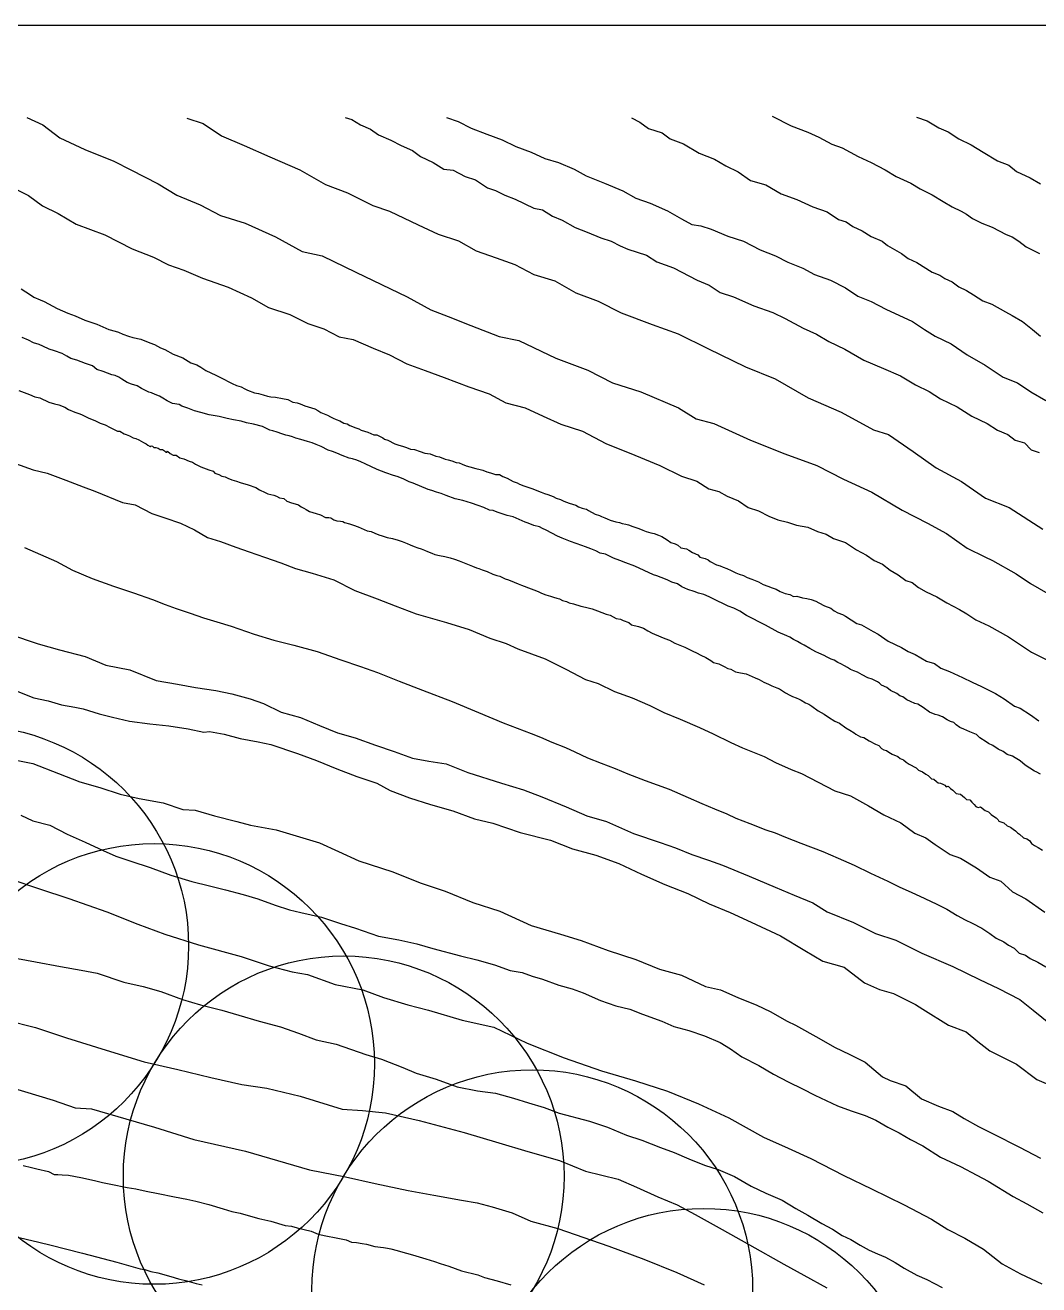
# Model space of a CAD drawing. Header units: millimetres. Extents: x 19067981 to 38137102, y 2652003 to 2652615.
# Drawn here: x 19068141.08 to 19068150.28, y 2652516.81 to 2652528.25 of the extents above; entities that cross this region are included whole.
import ezdxf

# ---------------------------------------------------------------- set-up
doc = ezdxf.new("R2010")
doc.units = ezdxf.units.MM

msp = doc.modelspace()

# ---------------------------------------------------------------- linework, layer by layer
for points in [[(19068135.933, 2652528.246), (19068164.451, 2652528.246), (19068164.451, 2652508.033), (19068135.932, 2652508.033), (19068135.932, 2652528.246)], [(19068141.095, 2652527.41), (19068141.241, 2652527.342), (19068141.395, 2652527.223), (19068141.62, 2652527.119), (19068141.885, 2652527.011), (19068142.038, 2652526.933), (19068142.286, 2652526.806), (19068142.458, 2652526.704), (19068142.669, 2652526.617), (19068142.854, 2652526.519), (19068143.076, 2652526.448), (19068143.353, 2652526.325), (19068143.594, 2652526.192), (19068143.775, 2652526.152), (19068144.08, 2652526.006), (19068144.313, 2652525.894), (19068144.548, 2652525.781), (19068144.761, 2652525.663), (19068144.918, 2652525.601), (19068145.125, 2652525.52), (19068145.381, 2652525.42), (19068145.56, 2652525.385), (19068145.895, 2652525.223), (19068146.186, 2652525.115), (19068146.412, 2652525.001), (19068146.668, 2652524.92), (19068147.01, 2652524.772), (19068147.17, 2652524.673), (19068147.33, 2652524.631), (19068147.662, 2652524.479), (19068147.974, 2652524.355), (19068148.264, 2652524.251), (19068148.506, 2652524.126), (19068148.765, 2652524.009), (19068149.039, 2652523.845), (19068149.269, 2652523.726), (19068149.443, 2652523.632), (19068149.629, 2652523.499), (19068149.789, 2652523.422), (19068149.86, 2652523.388), (19068150.075, 2652523.268), (19068150.205, 2652523.178), (19068150.361, 2652523.088)], [(19068142.547, 2652527.402), (19068142.697, 2652527.354), (19068142.862, 2652527.243), (19068143.069, 2652527.153), (19068143.301, 2652527.052), (19068143.572, 2652526.934), (19068143.805, 2652526.801), (19068144.006, 2652526.725), (19068144.237, 2652526.609), (19068144.387, 2652526.559), (19068144.647, 2652526.435), (19068144.827, 2652526.35), (19068145.013, 2652526.289), (19068145.173, 2652526.198), (19068145.354, 2652526.134), (19068145.524, 2652526.074), (19068145.698, 2652525.985), (19068145.887, 2652525.927), (19068146.078, 2652525.818), (19068146.28, 2652525.742), (19068146.489, 2652525.636), (19068146.772, 2652525.531), (19068147.006, 2652525.445), (19068147.277, 2652525.312), (19068147.617, 2652525.146), (19068147.888, 2652525.037), (19068148.188, 2652524.864), (19068148.485, 2652524.734), (19068148.781, 2652524.573), (19068148.915, 2652524.532), (19068149.14, 2652524.376), (19068149.35, 2652524.23), (19068149.577, 2652524.104), (19068149.796, 2652523.952), (19068150.01, 2652523.868), (19068150.316, 2652523.671)], [(19068143.985, 2652527.409), (19068144.045, 2652527.39), (19068144.123, 2652527.342), (19068144.213, 2652527.304), (19068144.286, 2652527.25), (19068144.4, 2652527.203), (19068144.492, 2652527.153), (19068144.596, 2652527.109), (19068144.668, 2652527.055), (19068144.782, 2652527.001), (19068144.879, 2652526.941), (19068144.964, 2652526.93), (19068145.073, 2652526.874), (19068145.167, 2652526.843), (19068145.275, 2652526.77), (19068145.349, 2652526.746), (19068145.434, 2652526.703), (19068145.527, 2652526.667), (19068145.696, 2652526.585), (19068145.774, 2652526.571), (19068145.867, 2652526.514), (19068145.953, 2652526.477), (19068146.072, 2652526.409), (19068146.182, 2652526.369), (19068146.304, 2652526.315), (19068146.4, 2652526.286), (19068146.479, 2652526.243), (19068146.551, 2652526.212), (19068146.718, 2652526.159), (19068146.814, 2652526.099), (19068146.964, 2652526.044), (19068147.178, 2652525.931), (19068147.289, 2652525.886), (19068147.387, 2652525.82), (19068147.51, 2652525.78), (19068147.695, 2652525.7), (19068147.866, 2652525.639), (19068147.979, 2652525.584), (19068148.142, 2652525.495), (19068148.262, 2652525.442), (19068148.373, 2652525.375), (19068148.519, 2652525.305), (19068148.691, 2652525.206), (19068148.87, 2652525.13), (19068149.024, 2652525.064), (19068149.16, 2652524.982), (19068149.284, 2652524.921), (19068149.387, 2652524.854), (19068149.538, 2652524.782), (19068149.671, 2652524.699), (19068149.81, 2652524.631), (19068149.904, 2652524.57), (19068149.999, 2652524.53), (19068150.066, 2652524.479), (19068150.15, 2652524.455), (19068150.211, 2652524.393), (19068150.282, 2652524.368)], [(19068144.905, 2652527.409), (19068145.01, 2652527.373), (19068145.128, 2652527.312), (19068145.271, 2652527.258), (19068145.41, 2652527.206), (19068145.533, 2652527.145), (19068145.672, 2652527.094), (19068145.798, 2652527.036), (19068145.922, 2652527.001), (19068146.064, 2652526.94), (19068146.172, 2652526.879), (19068146.337, 2652526.811), (19068146.506, 2652526.742), (19068146.624, 2652526.676), (19068146.752, 2652526.631), (19068146.91, 2652526.562), (19068147.037, 2652526.49), (19068147.13, 2652526.437), (19068147.213, 2652526.425), (19068147.307, 2652526.394), (19068147.457, 2652526.33), (19068147.599, 2652526.286), (19068147.75, 2652526.207), (19068147.89, 2652526.154), (19068148.001, 2652526.095), (19068148.137, 2652526.041), (19068148.244, 2652525.984), (19068148.389, 2652525.932), (19068148.525, 2652525.861), (19068148.637, 2652525.788), (19068148.76, 2652525.739), (19068148.892, 2652525.669), (19068149.135, 2652525.556), (19068149.244, 2652525.485), (19068149.34, 2652525.423), (19068149.486, 2652525.353), (19068149.629, 2652525.253), (19068149.793, 2652525.161), (19068149.956, 2652525.052), (19068150.087, 2652524.999), (19068150.209, 2652524.92), (19068150.345, 2652524.839)], [(19068146.584, 2652527.405), (19068146.659, 2652527.366), (19068146.738, 2652527.31), (19068146.862, 2652527.269), (19068146.935, 2652527.215), (19068147.054, 2652527.168), (19068147.198, 2652527.084), (19068147.336, 2652527.03), (19068147.44, 2652526.97), (19068147.552, 2652526.916), (19068147.662, 2652526.837), (19068147.803, 2652526.796), (19068147.941, 2652526.717), (19068148.084, 2652526.664), (19068148.229, 2652526.599), (19068148.36, 2652526.553), (19068148.462, 2652526.482), (19068148.533, 2652526.463), (19068148.591, 2652526.42), (19068148.676, 2652526.381), (19068148.758, 2652526.328), (19068148.858, 2652526.287), (19068148.907, 2652526.246), (19068149.033, 2652526.174), (19068149.093, 2652526.13), (19068149.172, 2652526.092), (19068149.312, 2652526.005), (19068149.383, 2652525.978), (19068149.427, 2652525.946), (19068149.494, 2652525.918), (19068149.553, 2652525.871), (19068149.624, 2652525.839), (19068149.686, 2652525.799), (19068149.773, 2652525.743), (19068149.853, 2652525.715), (19068149.977, 2652525.645), (19068150.039, 2652525.611), (19068150.133, 2652525.557), (19068150.223, 2652525.484), (19068150.295, 2652525.425)], [(19068147.86, 2652527.42), (19068148.031, 2652527.334), (19068148.185, 2652527.274), (19068148.284, 2652527.229), (19068148.401, 2652527.167), (19068148.494, 2652527.132), (19068148.642, 2652527.055), (19068148.758, 2652527.001), (19068148.887, 2652526.933), (19068148.986, 2652526.872), (19068149.12, 2652526.811), (19068149.204, 2652526.761), (19068149.311, 2652526.707), (19068149.413, 2652526.647), (19068149.494, 2652526.599), (19068149.576, 2652526.558), (19068149.624, 2652526.532), (19068149.679, 2652526.492), (19068149.764, 2652526.45), (19068149.857, 2652526.412), (19068149.983, 2652526.346), (19068150.037, 2652526.326), (19068150.098, 2652526.286), (19068150.164, 2652526.235), (19068150.287, 2652526.173)], [(19068149.169, 2652527.411), (19068149.266, 2652527.377), (19068149.372, 2652527.316), (19068149.456, 2652527.277), (19068149.555, 2652527.216), (19068149.665, 2652527.159), (19068149.775, 2652527.093), (19068149.905, 2652527.014), (19068150.007, 2652526.976), (19068150.078, 2652526.919), (19068150.202, 2652526.861), (19068150.297, 2652526.807)], [(19068140.948, 2652526.783), (19068141.111, 2652526.7), (19068141.238, 2652526.608), (19068141.38, 2652526.538), (19068141.542, 2652526.441), (19068141.674, 2652526.391), (19068141.802, 2652526.343), (19068142.052, 2652526.217), (19068142.246, 2652526.14), (19068142.381, 2652526.07), (19068142.521, 2652526.024), (19068142.691, 2652525.951), (19068142.921, 2652525.869), (19068143.135, 2652525.772), (19068143.29, 2652525.683), (19068143.481, 2652525.62), (19068143.647, 2652525.54), (19068143.79, 2652525.489), (19068143.929, 2652525.419), (19068144.056, 2652525.392), (19068144.238, 2652525.316), (19068144.387, 2652525.254), (19068144.544, 2652525.173), (19068144.712, 2652525.111), (19068144.883, 2652525.048), (19068145.108, 2652524.965), (19068145.29, 2652524.899), (19068145.442, 2652524.82), (19068145.617, 2652524.773), (19068145.782, 2652524.697), (19068145.943, 2652524.624), (19068146.139, 2652524.563), (19068146.351, 2652524.449), (19068146.612, 2652524.344), (19068146.84, 2652524.251), (19068147.038, 2652524.152), (19068147.176, 2652524.108), (19068147.286, 2652524.038), (19068147.377, 2652524.013), (19068147.453, 2652523.972), (19068147.554, 2652523.929), (19068147.643, 2652523.87), (19068147.737, 2652523.838), (19068147.829, 2652523.789), (19068147.912, 2652523.758), (19068147.999, 2652523.737), (19068148.081, 2652523.708), (19068148.185, 2652523.691), (19068148.271, 2652523.652), (19068148.349, 2652523.628), (19068148.418, 2652523.587), (19068148.526, 2652523.551), (19068148.625, 2652523.485), (19068148.715, 2652523.435), (19068148.787, 2652523.388), (19068148.861, 2652523.355), (19068148.931, 2652523.3), (19068149.004, 2652523.257), (19068149.072, 2652523.207), (19068149.131, 2652523.187), (19068149.188, 2652523.142), (19068149.259, 2652523.102), (19068149.355, 2652523.059), (19068149.446, 2652523.003), (19068149.559, 2652522.943), (19068149.626, 2652522.904), (19068149.708, 2652522.848), (19068149.826, 2652522.795), (19068150.006, 2652522.694), (19068150.213, 2652522.557), (19068150.348, 2652522.488)], [(19068141.045, 2652525.854), (19068141.129, 2652525.798), (19068141.159, 2652525.778), (19068141.217, 2652525.753), (19068141.251, 2652525.739), (19068141.371, 2652525.674), (19068141.467, 2652525.634), (19068141.533, 2652525.607), (19068141.621, 2652525.57), (19068141.729, 2652525.533), (19068141.84, 2652525.485), (19068141.897, 2652525.468), (19068141.926, 2652525.46), (19068141.966, 2652525.441), (19068142.018, 2652525.424), (19068142.058, 2652525.412), (19068142.13, 2652525.396), (19068142.21, 2652525.364), (19068142.255, 2652525.347), (19068142.309, 2652525.319), (19068142.348, 2652525.303), (19068142.424, 2652525.261), (19068142.511, 2652525.226), (19068142.583, 2652525.183), (19068142.637, 2652525.165), (19068142.673, 2652525.143), (19068142.721, 2652525.113), (19068142.809, 2652525.07), (19068142.852, 2652525.049), (19068142.96, 2652524.995), (19068142.998, 2652524.976), (19068143.039, 2652524.963), (19068143.073, 2652524.946), (19068143.098, 2652524.933), (19068143.162, 2652524.91), (19068143.197, 2652524.902), (19068143.24, 2652524.892), (19068143.278, 2652524.878), (19068143.31, 2652524.873), (19068143.353, 2652524.871), (19068143.415, 2652524.859), (19068143.465, 2652524.849), (19068143.509, 2652524.824), (19068143.548, 2652524.82), (19068143.577, 2652524.81), (19068143.617, 2652524.792), (19068143.679, 2652524.773), (19068143.71, 2652524.763), (19068143.736, 2652524.748), (19068143.764, 2652524.73), (19068143.823, 2652524.708), (19068143.851, 2652524.693), (19068143.875, 2652524.68), (19068143.903, 2652524.667), (19068143.936, 2652524.656), (19068143.973, 2652524.634), (19068144.004, 2652524.627), (19068144.026, 2652524.614), (19068144.082, 2652524.592), (19068144.108, 2652524.583), (19068144.129, 2652524.572), (19068144.161, 2652524.562), (19068144.19, 2652524.551), (19068144.246, 2652524.529), (19068144.273, 2652524.527), (19068144.295, 2652524.516), (19068144.326, 2652524.501), (19068144.34, 2652524.49), (19068144.373, 2652524.479), (19068144.436, 2652524.446), (19068144.472, 2652524.434), (19068144.504, 2652524.426), (19068144.542, 2652524.412), (19068144.578, 2652524.399), (19068144.615, 2652524.394), (19068144.665, 2652524.377), (19068144.708, 2652524.363), (19068144.756, 2652524.355), (19068144.807, 2652524.336), (19068144.842, 2652524.329), (19068144.892, 2652524.306), (19068144.92, 2652524.3), (19068144.953, 2652524.292), (19068144.991, 2652524.278), (19068145.018, 2652524.273), (19068145.047, 2652524.262), (19068145.083, 2652524.247), (19068145.117, 2652524.239), (19068145.171, 2652524.224), (19068145.209, 2652524.215), (19068145.233, 2652524.206), (19068145.27, 2652524.191), (19068145.305, 2652524.183), (19068145.348, 2652524.167), (19068145.384, 2652524.167), (19068145.415, 2652524.15), (19068145.455, 2652524.134), (19068145.508, 2652524.105), (19068145.545, 2652524.094), (19068145.568, 2652524.08), (19068145.606, 2652524.066), (19068145.662, 2652524.047), (19068145.689, 2652524.037), (19068145.723, 2652524.023), (19068145.764, 2652524.009), (19068145.795, 2652523.996), (19068145.824, 2652523.987), (19068145.872, 2652523.967), (19068145.899, 2652523.954), (19068145.938, 2652523.942), (19068145.97, 2652523.927), (19068146.016, 2652523.907), (19068146.079, 2652523.89), (19068146.103, 2652523.876), (19068146.135, 2652523.864), (19068146.16, 2652523.857), (19068146.175, 2652523.853), (19068146.193, 2652523.84), (19068146.254, 2652523.808), (19068146.294, 2652523.797), (19068146.312, 2652523.786), (19068146.342, 2652523.775), (19068146.362, 2652523.767), (19068146.389, 2652523.754), (19068146.441, 2652523.738), (19068146.474, 2652523.732), (19068146.499, 2652523.723), (19068146.531, 2652523.718), (19068146.556, 2652523.71), (19068146.595, 2652523.695), (19068146.649, 2652523.678), (19068146.687, 2652523.662), (19068146.717, 2652523.652), (19068146.758, 2652523.639), (19068146.79, 2652523.633), (19068146.828, 2652523.619), (19068146.86, 2652523.605), (19068146.883, 2652523.589), (19068146.908, 2652523.575), (19068146.94, 2652523.552), (19068146.981, 2652523.538), (19068147.004, 2652523.526), (19068147.03, 2652523.504), (19068147.081, 2652523.493), (19068147.103, 2652523.481), (19068147.138, 2652523.46), (19068147.184, 2652523.439), (19068147.203, 2652523.419), (19068147.251, 2652523.407), (19068147.279, 2652523.394), (19068147.296, 2652523.38), (19068147.356, 2652523.349), (19068147.389, 2652523.339), (19068147.415, 2652523.327), (19068147.448, 2652523.314), (19068147.489, 2652523.296), (19068147.53, 2652523.277), (19068147.559, 2652523.264), (19068147.599, 2652523.25), (19068147.632, 2652523.234), (19068147.675, 2652523.218), (19068147.707, 2652523.207), (19068147.736, 2652523.193), (19068147.777, 2652523.171), (19068147.82, 2652523.155), (19068147.859, 2652523.141), (19068147.896, 2652523.128), (19068147.932, 2652523.107), (19068147.977, 2652523.088), (19068148.019, 2652523.079), (19068148.054, 2652523.061), (19068148.084, 2652523.063), (19068148.134, 2652523.049), (19068148.175, 2652523.042), (19068148.214, 2652523.034), (19068148.257, 2652523.017), (19068148.285, 2652523.002), (19068148.334, 2652522.975), (19068148.392, 2652522.955), (19068148.424, 2652522.93), (19068148.457, 2652522.914), (19068148.499, 2652522.898), (19068148.525, 2652522.882), (19068148.627, 2652522.817), (19068148.672, 2652522.804), (19068148.776, 2652522.743), (19068148.823, 2652522.719), (19068148.912, 2652522.655), (19068149.033, 2652522.598), (19068149.095, 2652522.562), (19068149.158, 2652522.535), (19068149.261, 2652522.473), (19068149.333, 2652522.452), (19068149.392, 2652522.409), (19068149.47, 2652522.381), (19068149.589, 2652522.327), (19068149.674, 2652522.282), (19068149.761, 2652522.244), (19068149.886, 2652522.181), (19068149.967, 2652522.131), (19068150.058, 2652522.065), (19068150.112, 2652522.048), (19068150.204, 2652521.986), (19068150.281, 2652521.932)], [(19068150.295, 2652521.449), (19068150.256, 2652521.469), (19068150.241, 2652521.476), (19068150.156, 2652521.531), (19068150.11, 2652521.568), (19068150.065, 2652521.596), (19068150.04, 2652521.611), (19068149.993, 2652521.628), (19068149.957, 2652521.653), (19068149.91, 2652521.676), (19068149.864, 2652521.707), (19068149.825, 2652521.728), (19068149.801, 2652521.743), (19068149.746, 2652521.779), (19068149.715, 2652521.808), (19068149.653, 2652521.833), (19068149.599, 2652521.856), (19068149.564, 2652521.873), (19068149.531, 2652521.897), (19068149.508, 2652521.917), (19068149.479, 2652521.926), (19068149.448, 2652521.942), (19068149.405, 2652521.969), (19068149.368, 2652521.983), (19068149.338, 2652521.989), (19068149.289, 2652522.011), (19068149.232, 2652522.052), (19068149.181, 2652522.084), (19068149.154, 2652522.091), (19068149.117, 2652522.109), (19068149.082, 2652522.122), (19068149.045, 2652522.149), (19068149.019, 2652522.158), (19068148.993, 2652522.181), (19068148.935, 2652522.208), (19068148.901, 2652522.234), (19068148.851, 2652522.255), (19068148.833, 2652522.274), (19068148.816, 2652522.286), (19068148.769, 2652522.311), (19068148.727, 2652522.323), (19068148.678, 2652522.351), (19068148.636, 2652522.373), (19068148.6, 2652522.386), (19068148.571, 2652522.399), (19068148.544, 2652522.417), (19068148.517, 2652522.431), (19068148.482, 2652522.449), (19068148.456, 2652522.462), (19068148.423, 2652522.482), (19068148.397, 2652522.493), (19068148.36, 2652522.509), (19068148.332, 2652522.526), (19068148.283, 2652522.548), (19068148.256, 2652522.56), (19068148.202, 2652522.59), (19068148.15, 2652522.619), (19068148.121, 2652522.635), (19068148.089, 2652522.651), (19068148.053, 2652522.672), (19068148.019, 2652522.692), (19068147.993, 2652522.704), (19068147.914, 2652522.737), (19068147.8, 2652522.801), (19068147.626, 2652522.887), (19068147.566, 2652522.929), (19068147.512, 2652522.956), (19068147.46, 2652522.973), (19068147.418, 2652522.993), (19068147.362, 2652523.021), (19068147.289, 2652523.057), (19068147.241, 2652523.078), (19068147.192, 2652523.09), (19068147.151, 2652523.106), (19068147.096, 2652523.125), (19068147.041, 2652523.148), (19068147.002, 2652523.175), (19068146.949, 2652523.191), (19068146.908, 2652523.211), (19068146.852, 2652523.232), (19068146.812, 2652523.249), (19068146.783, 2652523.259), (19068146.697, 2652523.296), (19068146.615, 2652523.335), (19068146.532, 2652523.366), (19068146.477, 2652523.388), (19068146.421, 2652523.409), (19068146.346, 2652523.446), (19068146.3, 2652523.454), (19068146.259, 2652523.475), (19068146.213, 2652523.492), (19068146.167, 2652523.511), (19068146.131, 2652523.525), (19068146.082, 2652523.543), (19068146.031, 2652523.561), (19068145.955, 2652523.589), (19068145.911, 2652523.609), (19068145.809, 2652523.662), (19068145.775, 2652523.678), (19068145.747, 2652523.694), (19068145.698, 2652523.706), (19068145.646, 2652523.725), (19068145.619, 2652523.736), (19068145.563, 2652523.761), (19068145.51, 2652523.784), (19068145.455, 2652523.797), (19068145.365, 2652523.827), (19068145.327, 2652523.84), (19068145.294, 2652523.844), (19068145.242, 2652523.868), (19068145.193, 2652523.887), (19068145.13, 2652523.909), (19068145.093, 2652523.921), (19068145.052, 2652523.933), (19068144.983, 2652523.947), (19068144.902, 2652523.978), (19068144.855, 2652523.995), (19068144.813, 2652524.007), (19068144.771, 2652524.022), (19068144.738, 2652524.033), (19068144.601, 2652524.09), (19068144.565, 2652524.101), (19068144.511, 2652524.129), (19068144.456, 2652524.15), (19068144.424, 2652524.16), (19068144.354, 2652524.184), (19068144.276, 2652524.213), (19068144.167, 2652524.264), (19068144.126, 2652524.283), (19068144.091, 2652524.297), (19068144.051, 2652524.309), (19068144.021, 2652524.316), (19068143.957, 2652524.34), (19068143.909, 2652524.361), (19068143.87, 2652524.377), (19068143.831, 2652524.39), (19068143.767, 2652524.423), (19068143.72, 2652524.44), (19068143.685, 2652524.456), (19068143.643, 2652524.469), (19068143.583, 2652524.487), (19068143.537, 2652524.499), (19068143.507, 2652524.511), (19068143.477, 2652524.52), (19068143.446, 2652524.525), (19068143.41, 2652524.538), (19068143.367, 2652524.553), (19068143.329, 2652524.564), (19068143.301, 2652524.572), (19068143.233, 2652524.603), (19068143.152, 2652524.624), (19068143.088, 2652524.637), (19068143.041, 2652524.651), (19068142.972, 2652524.663), (19068142.913, 2652524.676), (19068142.842, 2652524.694), (19068142.75, 2652524.711), (19068142.675, 2652524.732), (19068142.618, 2652524.746), (19068142.557, 2652524.77), (19068142.501, 2652524.788), (19068142.478, 2652524.803), (19068142.416, 2652524.814), (19068142.368, 2652524.836), (19068142.328, 2652524.86), (19068142.299, 2652524.879), (19068142.259, 2652524.894), (19068142.227, 2652524.908), (19068142.201, 2652524.916), (19068142.136, 2652524.948), (19068142.096, 2652524.973), (19068142.045, 2652524.989), (19068142.006, 2652525.004), (19068141.958, 2652525.034), (19068141.931, 2652525.053), (19068141.898, 2652525.068), (19068141.868, 2652525.072), (19068141.789, 2652525.104), (19068141.729, 2652525.121), (19068141.692, 2652525.153), (19068141.629, 2652525.177), (19068141.55, 2652525.206), (19068141.495, 2652525.222), (19068141.457, 2652525.243), (19068141.415, 2652525.265), (19068141.347, 2652525.291), (19068141.298, 2652525.305), (19068141.241, 2652525.334), (19068141.208, 2652525.347), (19068141.157, 2652525.362), (19068141.109, 2652525.388), (19068141.052, 2652525.413)], [(19068141.021, 2652524.93), (19068141.118, 2652524.894), (19068141.167, 2652524.874), (19068141.213, 2652524.864), (19068141.296, 2652524.826), (19068141.346, 2652524.809), (19068141.386, 2652524.802), (19068141.441, 2652524.778), (19068141.473, 2652524.758), (19068141.531, 2652524.735), (19068141.566, 2652524.721), (19068141.591, 2652524.712), (19068141.629, 2652524.696), (19068141.659, 2652524.68), (19068141.713, 2652524.658), (19068141.76, 2652524.633), (19068141.806, 2652524.618), (19068141.851, 2652524.594), (19068141.871, 2652524.587), (19068141.918, 2652524.563), (19068141.938, 2652524.562), (19068141.979, 2652524.538), (19068141.998, 2652524.53), (19068142.026, 2652524.519), (19068142.059, 2652524.5), (19068142.085, 2652524.494), (19068142.112, 2652524.483), (19068142.154, 2652524.46), (19068142.178, 2652524.446), (19068142.193, 2652524.434), (19068142.215, 2652524.421), (19068142.225, 2652524.429), (19068142.235, 2652524.425), (19068142.247, 2652524.414), (19068142.267, 2652524.413), (19068142.287, 2652524.406), (19068142.304, 2652524.394), (19068142.318, 2652524.394), (19068142.327, 2652524.396), (19068142.344, 2652524.382), (19068142.356, 2652524.371), (19068142.366, 2652524.371), (19068142.373, 2652524.379), (19068142.395, 2652524.359), (19068142.423, 2652524.344), (19068142.451, 2652524.345), (19068142.485, 2652524.32), (19068142.519, 2652524.31), (19068142.567, 2652524.288), (19068142.598, 2652524.279), (19068142.626, 2652524.263), (19068142.673, 2652524.239), (19068142.747, 2652524.21), (19068142.785, 2652524.197), (19068142.802, 2652524.179), (19068142.839, 2652524.167), (19068142.866, 2652524.154), (19068142.895, 2652524.146), (19068142.92, 2652524.135), (19068142.956, 2652524.12), (19068142.998, 2652524.107), (19068143.03, 2652524.097), (19068143.104, 2652524.074), (19068143.174, 2652524.05), (19068143.207, 2652524.03), (19068143.257, 2652524.004), (19068143.282, 2652523.992), (19068143.336, 2652523.98), (19068143.361, 2652523.971), (19068143.389, 2652523.956), (19068143.428, 2652523.95), (19068143.456, 2652523.927), (19068143.498, 2652523.91), (19068143.532, 2652523.901), (19068143.561, 2652523.892), (19068143.585, 2652523.875), (19068143.608, 2652523.863), (19068143.631, 2652523.851), (19068143.662, 2652523.832), (19068143.722, 2652523.815), (19068143.762, 2652523.801), (19068143.806, 2652523.779), (19068143.837, 2652523.778), (19068143.854, 2652523.774), (19068143.882, 2652523.758), (19068143.909, 2652523.749), (19068143.941, 2652523.746), (19068143.964, 2652523.743), (19068143.978, 2652523.734), (19068144.024, 2652523.72), (19068144.06, 2652523.709), (19068144.101, 2652523.693), (19068144.183, 2652523.658), (19068144.22, 2652523.65), (19068144.253, 2652523.636), (19068144.29, 2652523.62), (19068144.32, 2652523.611), (19068144.365, 2652523.596), (19068144.413, 2652523.587), (19068144.465, 2652523.571), (19068144.503, 2652523.559), (19068144.548, 2652523.543), (19068144.573, 2652523.529), (19068144.612, 2652523.514), (19068144.644, 2652523.504), (19068144.674, 2652523.494), (19068144.704, 2652523.482), (19068144.731, 2652523.47), (19068144.77, 2652523.454), (19068144.798, 2652523.441), (19068144.84, 2652523.434), (19068144.889, 2652523.423), (19068144.936, 2652523.411), (19068144.978, 2652523.399), (19068145.02, 2652523.384), (19068145.065, 2652523.366), (19068145.111, 2652523.349), (19068145.141, 2652523.337), (19068145.177, 2652523.321), (19068145.199, 2652523.316), (19068145.229, 2652523.302), (19068145.273, 2652523.287), (19068145.326, 2652523.265), (19068145.36, 2652523.251), (19068145.387, 2652523.245), (19068145.437, 2652523.222), (19068145.468, 2652523.211), (19068145.517, 2652523.19), (19068145.555, 2652523.176), (19068145.586, 2652523.165), (19068145.61, 2652523.156), (19068145.649, 2652523.14), (19068145.698, 2652523.12), (19068145.735, 2652523.105), (19068145.767, 2652523.092), (19068145.807, 2652523.076), (19068145.848, 2652523.065), (19068145.875, 2652523.055), (19068145.906, 2652523.047), (19068145.929, 2652523.041), (19068145.958, 2652523.024), (19068145.992, 2652523.016), (19068146.019, 2652523.003), (19068146.058, 2652522.993), (19068146.124, 2652522.974), (19068146.166, 2652522.964), (19068146.226, 2652522.948), (19068146.275, 2652522.932), (19068146.352, 2652522.899), (19068146.389, 2652522.891), (19068146.445, 2652522.861), (19068146.484, 2652522.856), (19068146.509, 2652522.844), (19068146.558, 2652522.825), (19068146.584, 2652522.804), (19068146.647, 2652522.789), (19068146.691, 2652522.772), (19068146.731, 2652522.75), (19068146.772, 2652522.728), (19068146.848, 2652522.695), (19068146.885, 2652522.681), (19068146.928, 2652522.664), (19068146.976, 2652522.638), (19068147.023, 2652522.619), (19068147.067, 2652522.602), (19068147.103, 2652522.582), (19068147.141, 2652522.564), (19068147.173, 2652522.551), (19068147.214, 2652522.528), (19068147.259, 2652522.507), (19068147.302, 2652522.48), (19068147.329, 2652522.463), (19068147.377, 2652522.45), (19068147.423, 2652522.425), (19068147.458, 2652522.408), (19068147.484, 2652522.402), (19068147.528, 2652522.378), (19068147.572, 2652522.369), (19068147.623, 2652522.358), (19068147.705, 2652522.322), (19068147.742, 2652522.307), (19068147.783, 2652522.283), (19068147.827, 2652522.264), (19068147.858, 2652522.249), (19068147.903, 2652522.232), (19068147.928, 2652522.222), (19068147.982, 2652522.187), (19068148.019, 2652522.166), (19068148.046, 2652522.153), (19068148.079, 2652522.142), (19068148.104, 2652522.128), (19068148.124, 2652522.12), (19068148.162, 2652522.095), (19068148.192, 2652522.083), (19068148.219, 2652522.065), (19068148.279, 2652522.024), (19068148.331, 2652521.992), (19068148.37, 2652521.966), (19068148.428, 2652521.93), (19068148.472, 2652521.912), (19068148.528, 2652521.869), (19068148.566, 2652521.848), (19068148.605, 2652521.824), (19068148.619, 2652521.81), (19068148.662, 2652521.786), (19068148.692, 2652521.782), (19068148.74, 2652521.75), (19068148.798, 2652521.72), (19068148.828, 2652521.709), (19068148.852, 2652521.681), (19068148.874, 2652521.669), (19068148.899, 2652521.662), (19068148.919, 2652521.649), (19068148.948, 2652521.63), (19068149, 2652521.61), (19068149.023, 2652521.591), (19068149.053, 2652521.578), (19068149.077, 2652521.558), (19068149.103, 2652521.539), (19068149.167, 2652521.505), (19068149.188, 2652521.486), (19068149.224, 2652521.468), (19068149.255, 2652521.447), (19068149.277, 2652521.435), (19068149.306, 2652521.406), (19068149.327, 2652521.404), (19068149.351, 2652521.381), (19068149.367, 2652521.371), (19068149.387, 2652521.367), (19068149.408, 2652521.358), (19068149.427, 2652521.347), (19068149.44, 2652521.334), (19068149.457, 2652521.339), (19068149.478, 2652521.319), (19068149.501, 2652521.304), (19068149.531, 2652521.272), (19068149.548, 2652521.27), (19068149.568, 2652521.267), (19068149.589, 2652521.251), (19068149.606, 2652521.236), (19068149.624, 2652521.219), (19068149.654, 2652521.214), (19068149.672, 2652521.195), (19068149.692, 2652521.174), (19068149.71, 2652521.156), (19068149.731, 2652521.146), (19068149.752, 2652521.151), (19068149.794, 2652521.117), (19068149.824, 2652521.106), (19068149.847, 2652521.083), (19068149.87, 2652521.067), (19068149.892, 2652521.051), (19068149.912, 2652521.034), (19068149.918, 2652521.023), (19068149.963, 2652521.005), (19068149.994, 2652520.979), (19068150.023, 2652520.968), (19068150.047, 2652520.95), (19068150.068, 2652520.934), (19068150.086, 2652520.917), (19068150.105, 2652520.903), (19068150.142, 2652520.869), (19068150.17, 2652520.862), (19068150.195, 2652520.845), (19068150.215, 2652520.818), (19068150.24, 2652520.801), (19068150.275, 2652520.783), (19068150.314, 2652520.759)], [(19068140.993, 2652524.268), (19068141.154, 2652524.21), (19068141.281, 2652524.181), (19068141.449, 2652524.116), (19068141.607, 2652524.055), (19068141.713, 2652524.016), (19068141.962, 2652523.913), (19068142.079, 2652523.892), (19068142.231, 2652523.814), (19068142.347, 2652523.774), (19068142.49, 2652523.725), (19068142.618, 2652523.666), (19068142.734, 2652523.596), (19068142.854, 2652523.56), (19068142.992, 2652523.508), (19068143.112, 2652523.465), (19068143.251, 2652523.418), (19068143.4, 2652523.367), (19068143.535, 2652523.315), (19068143.684, 2652523.274), (19068143.882, 2652523.213), (19068144.073, 2652523.116), (19068144.275, 2652523.039), (19068144.439, 2652522.977), (19068144.628, 2652522.905), (19068144.903, 2652522.826), (19068145.109, 2652522.761), (19068145.298, 2652522.684), (19068145.445, 2652522.634), (19068145.551, 2652522.585), (19068145.8, 2652522.495), (19068145.988, 2652522.4), (19068146.165, 2652522.306), (19068146.282, 2652522.271), (19068146.429, 2652522.198), (19068146.59, 2652522.14), (19068146.749, 2652522.071), (19068146.876, 2652522.008), (19068147.026, 2652521.948), (19068147.201, 2652521.871), (19068147.325, 2652521.815), (19068147.486, 2652521.737), (19068147.592, 2652521.687), (19068147.786, 2652521.609), (19068147.89, 2652521.554), (19068148.032, 2652521.491), (19068148.126, 2652521.455), (19068148.428, 2652521.298), (19068148.571, 2652521.251), (19068148.735, 2652521.161), (19068148.874, 2652521.079), (19068149.027, 2652521.006), (19068149.156, 2652520.913), (19068149.254, 2652520.87), (19068149.338, 2652520.81), (19068149.476, 2652520.719), (19068149.568, 2652520.686), (19068149.714, 2652520.599), (19068149.835, 2652520.512), (19068149.934, 2652520.476), (19068150.041, 2652520.379), (19068150.161, 2652520.317), (19068150.336, 2652520.197)], [(19068141.074, 2652523.506), (19068141.364, 2652523.378), (19068141.51, 2652523.299), (19068141.687, 2652523.224), (19068141.883, 2652523.156), (19068142.064, 2652523.094), (19068142.237, 2652523.035), (19068142.35, 2652522.989), (19068142.45, 2652522.952), (19068142.577, 2652522.91), (19068142.699, 2652522.868), (19068142.821, 2652522.83), (19068142.949, 2652522.793), (19068143.159, 2652522.719), (19068143.336, 2652522.666), (19068143.519, 2652522.618), (19068143.729, 2652522.561), (19068143.946, 2652522.487), (19068144.125, 2652522.424), (19068144.277, 2652522.372), (19068144.474, 2652522.292), (19068144.685, 2652522.21), (19068144.957, 2652522.109), (19068145.194, 2652522.007), (19068145.417, 2652521.913), (19068145.672, 2652521.816), (19068145.758, 2652521.784), (19068145.86, 2652521.738), (19068145.984, 2652521.689), (19068146.068, 2652521.652), (19068146.183, 2652521.597), (19068146.307, 2652521.548), (19068146.434, 2652521.499), (19068146.551, 2652521.451), (19068146.708, 2652521.392), (19068146.924, 2652521.311), (19068147.098, 2652521.237), (19068147.221, 2652521.182), (19068147.337, 2652521.133), (19068147.45, 2652521.087), (19068147.529, 2652521.049), (19068147.656, 2652520.999), (19068147.803, 2652520.944), (19068147.888, 2652520.915), (19068147.982, 2652520.876), (19068148.12, 2652520.823), (19068148.319, 2652520.746), (19068148.459, 2652520.686), (19068148.604, 2652520.621), (19068148.754, 2652520.551), (19068148.911, 2652520.477), (19068149.018, 2652520.424), (19068149.122, 2652520.376), (19068149.247, 2652520.32), (19068149.355, 2652520.268), (19068149.444, 2652520.223), (19068149.538, 2652520.164), (19068149.611, 2652520.125), (19068149.675, 2652520.095), (19068149.762, 2652520.049), (19068149.837, 2652520.001), (19068149.894, 2652519.96), (19068149.963, 2652519.925), (19068150.006, 2652519.895), (19068150.055, 2652519.868), (19068150.102, 2652519.825), (19068150.16, 2652519.805), (19068150.203, 2652519.774), (19068150.272, 2652519.743), (19068150.344, 2652519.698)], [(19068140.939, 2652522.718), (19068141.198, 2652522.632), (19068141.391, 2652522.576), (19068141.625, 2652522.517), (19068141.812, 2652522.439), (19068142.031, 2652522.394), (19068142.27, 2652522.299), (19068142.462, 2652522.265), (19068142.627, 2652522.236), (19068142.809, 2652522.207), (19068142.955, 2652522.177), (19068143.121, 2652522.132), (19068143.243, 2652522.089), (19068143.403, 2652522.011), (19068143.579, 2652521.962), (19068143.751, 2652521.891), (19068143.914, 2652521.824), (19068144.074, 2652521.778), (19068144.261, 2652521.712), (19068144.43, 2652521.655), (19068144.596, 2652521.592), (19068144.744, 2652521.566), (19068144.901, 2652521.543), (19068145.099, 2652521.463), (19068145.404, 2652521.366), (19068145.604, 2652521.306), (19068145.769, 2652521.244), (19068145.989, 2652521.153), (19068146.178, 2652521.071), (19068146.357, 2652521.02), (19068146.601, 2652520.909), (19068146.842, 2652520.827), (19068146.982, 2652520.779), (19068147.13, 2652520.719), (19068147.283, 2652520.667), (19068147.408, 2652520.622), (19068147.652, 2652520.522), (19068147.887, 2652520.423), (19068148.061, 2652520.349), (19068148.229, 2652520.28), (19068148.36, 2652520.2), (19068148.598, 2652520.102), (19068148.798, 2652520.001), (19068148.981, 2652519.943), (19068149.217, 2652519.825), (19068149.499, 2652519.702), (19068149.742, 2652519.586), (19068149.915, 2652519.503), (19068150.109, 2652519.404), (19068150.23, 2652519.305), (19068150.386, 2652519.18)], [(19068140.967, 2652522.216), (19068141.159, 2652522.14), (19068141.289, 2652522.114), (19068141.41, 2652522.077), (19068141.531, 2652522.057), (19068141.607, 2652522.04), (19068141.753, 2652521.995), (19068141.873, 2652521.966), (19068142.027, 2652521.929), (19068142.212, 2652521.904), (19068142.385, 2652521.886), (19068142.56, 2652521.861), (19068142.701, 2652521.83), (19068142.752, 2652521.834), (19068142.885, 2652521.812), (19068143.03, 2652521.773), (19068143.194, 2652521.742), (19068143.309, 2652521.719), (19068143.552, 2652521.637), (19068143.725, 2652521.573), (19068143.908, 2652521.497), (19068144.091, 2652521.426), (19068144.272, 2652521.368), (19068144.392, 2652521.3), (19068144.569, 2652521.232), (19068144.758, 2652521.172), (19068144.961, 2652521.115), (19068145.159, 2652521.042), (19068145.325, 2652521.003), (19068145.572, 2652520.918), (19068145.849, 2652520.85), (19068146.049, 2652520.772), (19068146.261, 2652520.712), (19068146.467, 2652520.638), (19068146.675, 2652520.541), (19068146.885, 2652520.447), (19068147.096, 2652520.365), (19068147.289, 2652520.271), (19068147.48, 2652520.194), (19068147.67, 2652520.104), (19068147.935, 2652519.98), (19068148.157, 2652519.848), (19068148.319, 2652519.751), (19068148.514, 2652519.695), (19068148.697, 2652519.555), (19068148.833, 2652519.495), (19068148.962, 2652519.456), (19068149.162, 2652519.359), (19068149.228, 2652519.314), (19068149.459, 2652519.171), (19068149.62, 2652519.109), (19068149.726, 2652519.023), (19068149.837, 2652518.938), (19068149.969, 2652518.87), (19068150.078, 2652518.817), (19068150.263, 2652518.676), (19068150.425, 2652518.608)], [(19068141.013, 2652521.572), (19068141.15, 2652521.545), (19068141.383, 2652521.453), (19068141.576, 2652521.379), (19068141.759, 2652521.328), (19068141.943, 2652521.267), (19068142.116, 2652521.227), (19068142.331, 2652521.187), (19068142.511, 2652521.129), (19068142.624, 2652521.121), (19068142.797, 2652521.071), (19068143, 2652521.02), (19068143.124, 2652520.986), (19068143.358, 2652520.942), (19068143.539, 2652520.887), (19068143.75, 2652520.825), (19068143.923, 2652520.747), (19068144.108, 2652520.663), (19068144.416, 2652520.561), (19068144.666, 2652520.463), (19068144.893, 2652520.385), (19068145.142, 2652520.282), (19068145.389, 2652520.206), (19068145.674, 2652520.074), (19068145.938, 2652519.997), (19068146.127, 2652519.94), (19068146.37, 2652519.848), (19068146.624, 2652519.766), (19068146.837, 2652519.678), (19068147.038, 2652519.623), (19068147.254, 2652519.52), (19068147.39, 2652519.49), (19068147.547, 2652519.422), (19068147.722, 2652519.352), (19068147.842, 2652519.293), (19068147.997, 2652519.205), (19068148.073, 2652519.169), (19068148.283, 2652519.051), (19068148.426, 2652518.971), (19068148.564, 2652518.905), (19068148.705, 2652518.835), (19068148.862, 2652518.7), (19068148.932, 2652518.668), (19068149.072, 2652518.619), (19068149.214, 2652518.501), (19068149.369, 2652518.434), (19068149.5, 2652518.386), (19068149.604, 2652518.322), (19068149.733, 2652518.25), (19068149.865, 2652518.183), (19068150.105, 2652518.062), (19068150.294, 2652517.962)], [(19068141.042, 2652521.075), (19068141.15, 2652521.024), (19068141.303, 2652520.984), (19068141.461, 2652520.904), (19068141.626, 2652520.831), (19068141.787, 2652520.755), (19068141.902, 2652520.703), (19068142.039, 2652520.66), (19068142.216, 2652520.602), (19068142.402, 2652520.533), (19068142.594, 2652520.474), (19068142.753, 2652520.435), (19068142.897, 2652520.398), (19068143.058, 2652520.357), (19068143.192, 2652520.316), (19068143.35, 2652520.259), (19068143.478, 2652520.216), (19068143.581, 2652520.192), (19068143.769, 2652520.149), (19068143.943, 2652520.092), (19068144.079, 2652520.05), (19068144.287, 2652519.978), (19068144.47, 2652519.944), (19068144.635, 2652519.909), (19068144.78, 2652519.866), (19068145.031, 2652519.8), (19068145.178, 2652519.764), (19068145.339, 2652519.717), (19068145.481, 2652519.667), (19068145.592, 2652519.648), (19068145.683, 2652519.615), (19068145.776, 2652519.587), (19068145.923, 2652519.533), (19068146.044, 2652519.499), (19068146.146, 2652519.464), (19068146.302, 2652519.394), (19068146.44, 2652519.347), (19068146.567, 2652519.314), (19068146.683, 2652519.271), (19068146.859, 2652519.207), (19068146.966, 2652519.159), (19068147.103, 2652519.122), (19068147.247, 2652519.073), (19068147.388, 2652519.012), (19068147.482, 2652518.955), (19068147.584, 2652518.882), (19068147.74, 2652518.803), (19068147.873, 2652518.724), (19068148.005, 2652518.657), (19068148.135, 2652518.593), (19068148.248, 2652518.535), (19068148.452, 2652518.438), (19068148.577, 2652518.392), (19068148.705, 2652518.351), (19068148.802, 2652518.309), (19068148.909, 2652518.243), (19068149.013, 2652518.192), (19068149.115, 2652518.133), (19068149.226, 2652518.076), (19068149.387, 2652517.971), (19068149.569, 2652517.888), (19068149.719, 2652517.809), (19068149.82, 2652517.755), (19068150.046, 2652517.616), (19068150.171, 2652517.548), (19068150.317, 2652517.466)], [(19068140.941, 2652520.499), (19068141.209, 2652520.408), (19068141.475, 2652520.321), (19068141.82, 2652520.199), (19068142.102, 2652520.088), (19068142.347, 2652519.997), (19068142.654, 2652519.9), (19068143.039, 2652519.794), (19068143.294, 2652519.71), (19068143.503, 2652519.654), (19068143.643, 2652519.63), (19068143.894, 2652519.539), (19068144.146, 2652519.49), (19068144.331, 2652519.421), (19068144.554, 2652519.354), (19068144.742, 2652519.306), (19068145.046, 2652519.215), (19068145.335, 2652519.152), (19068145.635, 2652519.006), (19068145.971, 2652518.872), (19068146.31, 2652518.757), (19068146.62, 2652518.666), (19068146.91, 2652518.572), (19068147.192, 2652518.457), (19068147.468, 2652518.328), (19068147.782, 2652518.154), (19068148.004, 2652518.055), (19068148.21, 2652517.961), (19068148.51, 2652517.807), (19068148.761, 2652517.685), (19068149.057, 2652517.539), (19068149.305, 2652517.41), (19068149.455, 2652517.316), (19068149.608, 2652517.236), (19068149.779, 2652517.138), (19068149.947, 2652517.003), (19068150.114, 2652516.913), (19068150.309, 2652516.823)], [(19068140.895, 2652519.797), (19068141.175, 2652519.746), (19068141.402, 2652519.702), (19068141.587, 2652519.668), (19068141.733, 2652519.642), (19068141.975, 2652519.56), (19068142.151, 2652519.521), (19068142.31, 2652519.477), (19068142.509, 2652519.403), (19068142.671, 2652519.355), (19068142.866, 2652519.306), (19068143.018, 2652519.262), (19068143.203, 2652519.207), (19068143.398, 2652519.154), (19068143.562, 2652519.096), (19068143.721, 2652519.036), (19068143.904, 2652518.999), (19068144.172, 2652518.904), (19068144.315, 2652518.861), (19068144.508, 2652518.785), (19068144.628, 2652518.733), (19068144.809, 2652518.681), (19068145.002, 2652518.61), (19068145.187, 2652518.574), (19068145.349, 2652518.552), (19068145.512, 2652518.506), (19068145.648, 2652518.465), (19068145.791, 2652518.423), (19068145.926, 2652518.372), (19068146.201, 2652518.299), (19068146.366, 2652518.243), (19068146.538, 2652518.172), (19068146.678, 2652518.125), (19068146.846, 2652518.061), (19068146.971, 2652518.013), (19068147.105, 2652517.958), (19068147.246, 2652517.899), (19068147.37, 2652517.859), (19068147.518, 2652517.796), (19068147.668, 2652517.709), (19068147.803, 2652517.646), (19068147.952, 2652517.581), (19068148.076, 2652517.505), (19068148.183, 2652517.446), (19068148.31, 2652517.371), (19068148.408, 2652517.317), (19068148.495, 2652517.26), (19068148.575, 2652517.226), (19068148.658, 2652517.173), (19068148.741, 2652517.127), (19068148.815, 2652517.093), (19068148.889, 2652517.063), (19068148.976, 2652517.016), (19068149.059, 2652516.963), (19068149.172, 2652516.902), (19068149.265, 2652516.863), (19068149.403, 2652516.789)], [(19068140.911, 2652519.215), (19068141.173, 2652519.149), (19068141.456, 2652519.055), (19068141.814, 2652518.944), (19068142.16, 2652518.838), (19068142.465, 2652518.769), (19068142.764, 2652518.694), (19068143.047, 2652518.631), (19068143.274, 2652518.597), (19068143.575, 2652518.527), (19068143.958, 2652518.409), (19068144.143, 2652518.394), (19068144.349, 2652518.373), (19068144.655, 2652518.305), (19068145.063, 2652518.195), (19068145.379, 2652518.102), (19068145.643, 2652518.022), (19068145.931, 2652517.942), (19068146.165, 2652517.846), (19068146.463, 2652517.772), (19068146.628, 2652517.7), (19068146.821, 2652517.611), (19068146.998, 2652517.54), (19068147.162, 2652517.45), (19068147.405, 2652517.314), (19068147.655, 2652517.177), (19068147.966, 2652517.002), (19068148.146, 2652516.901), (19068148.357, 2652516.787)], [(19068140.811, 2652518.646), (19068141.334, 2652518.488), (19068141.534, 2652518.419), (19068141.683, 2652518.411), (19068141.995, 2652518.319), (19068142.253, 2652518.245), (19068142.611, 2652518.133), (19068143.081, 2652518.025), (19068143.661, 2652517.857), (19068143.987, 2652517.794), (19068144.257, 2652517.732), (19068144.557, 2652517.669), (19068144.789, 2652517.626), (19068145.041, 2652517.583), (19068145.182, 2652517.557), (19068145.319, 2652517.52), (19068145.5, 2652517.466), (19068145.669, 2652517.391), (19068145.915, 2652517.323), (19068146.378, 2652517.164), (19068146.696, 2652517.047), (19068146.994, 2652516.924), (19068147.243, 2652516.812)], [(19068141.063, 2652517.896), (19068141.136, 2652517.879), (19068141.187, 2652517.865), (19068141.292, 2652517.843), (19068141.342, 2652517.816), (19068141.375, 2652517.815), (19068141.415, 2652517.812), (19068141.472, 2652517.808), (19068141.584, 2652517.788), (19068141.708, 2652517.759), (19068141.781, 2652517.742), (19068141.859, 2652517.728), (19068142.005, 2652517.698), (19068142.085, 2652517.684), (19068142.178, 2652517.664), (19068142.288, 2652517.641), (19068142.436, 2652517.611), (19068142.546, 2652517.592), (19068142.629, 2652517.572), (19068142.747, 2652517.543), (19068142.876, 2652517.502), (19068142.955, 2652517.479), (19068143.03, 2652517.465), (19068143.104, 2652517.443), (19068143.201, 2652517.416), (19068143.31, 2652517.391), (19068143.441, 2652517.352), (19068143.497, 2652517.345), (19068143.549, 2652517.329), (19068143.675, 2652517.3), (19068143.739, 2652517.274), (19068143.808, 2652517.259), (19068143.903, 2652517.24), (19068143.993, 2652517.223), (19068144.041, 2652517.2), (19068144.086, 2652517.198), (19068144.14, 2652517.187), (19068144.179, 2652517.182), (19068144.254, 2652517.161), (19068144.331, 2652517.151), (19068144.369, 2652517.145), (19068144.398, 2652517.141), (19068144.456, 2652517.126), (19068144.507, 2652517.111), (19068144.573, 2652517.091), (19068144.625, 2652517.075), (19068144.717, 2652517.048), (19068144.794, 2652517.026), (19068144.848, 2652517.008), (19068144.924, 2652516.983), (19068145.04, 2652516.941), (19068145.188, 2652516.904), (19068145.249, 2652516.879), (19068145.365, 2652516.85), (19068145.488, 2652516.812)], [(19068140.975, 2652517.254), (19068141.203, 2652517.201), (19068141.317, 2652517.174), (19068141.447, 2652517.14), (19068141.601, 2652517.1), (19068141.912, 2652517.018), (19068142.123, 2652516.958), (19068142.166, 2652516.952), (19068142.222, 2652516.934), (19068142.285, 2652516.921), (19068142.403, 2652516.89), (19068142.473, 2652516.868), (19068142.546, 2652516.848), (19068142.633, 2652516.825), (19068142.685, 2652516.812)]]:
    msp.add_lwpolyline(points)
for centre in [(19068140.563, 2652519.891), (19068142.25, 2652518.818), (19068143.971, 2652517.798), (19068145.683, 2652516.765), (19068147.238, 2652515.507)]:
    msp.add_circle(centre, 2)

doc.saveas('drawing.dxf')
